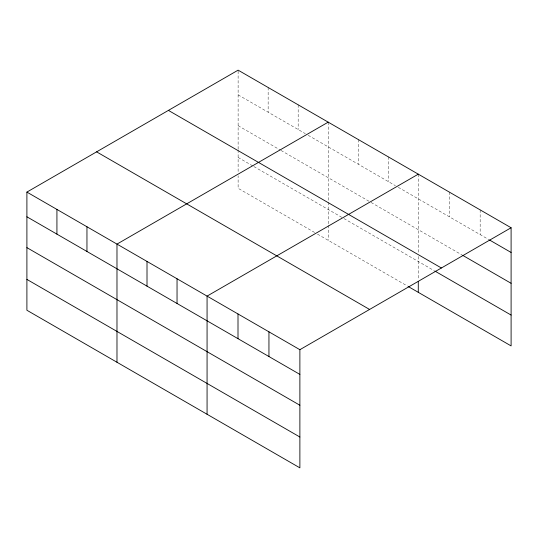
<?xml version="1.0" encoding="UTF-8"?>
<svg xmlns="http://www.w3.org/2000/svg" width="538" height="538" viewBox="0 0 538 538"><rect width="100%" height="100%" fill="white"/><g stroke="black" fill="none" stroke-linecap="round" stroke-linejoin="round"><path stroke-width="0.4" stroke-dasharray="2.69 2.02" d="M238.119 149.107L238.119 70.148M238.119 94.856L305.322 133.653M308.187 135.307L395.41 185.664M398.268 187.311L488.793 239.578M238.119 125.69L280.298 150.048M281.018 150.458L370.386 202.053M371.099 202.47L462.176 255.052M238.119 157.466L253.136 166.134M253.849 166.545L343.217 218.146M343.93 218.556L434.112 270.621M314.616 232.47L238.119 188.307L238.119 175.805M317.481 234.124L407.562 286.129M480.165 209.887L480.165 234.595M449.223 192.026L449.223 216.733M418.288 174.164L418.288 253.122M418.288 256.465L418.288 279.821M388.261 156.827L388.261 181.535M358.227 139.49L358.227 164.198M328.2 122.153L328.2 224.481M328.2 225.308L328.2 240.311M298.173 104.816L298.173 129.523M268.146 87.479L268.146 112.186M238.119 149.941L238.119 172.469"/><path stroke-width="0.81" d="M408.275 286.546L511.1 345.907L511.1 227.749L238.119 70.148L26.9 192.093L26.9 310.251L299.881 467.852L299.881 349.693L26.9 192.093M328.2 122.153L116.981 244.104L116.981 362.262M418.288 174.164L207.069 296.108L207.069 414.267M299.881 349.693L511.1 227.749M489.513 239.995L511.1 252.456M462.895 255.463L511.1 283.297M168.414 110.391L441.395 267.991M434.832 271.038L511.1 315.066M96.605 151.851L369.586 309.451M26.9 216.801L299.881 374.401M26.9 247.641L299.881 405.242M26.9 279.41L299.881 437.017M418.288 281.488L418.288 292.322M268.946 331.832L268.946 356.539M238.004 313.97L238.004 338.678M177.042 278.771L177.042 303.479M147.008 261.434L147.008 286.142M86.954 226.767L86.954 251.475M56.927 209.43L56.927 234.138"/></g></svg>
